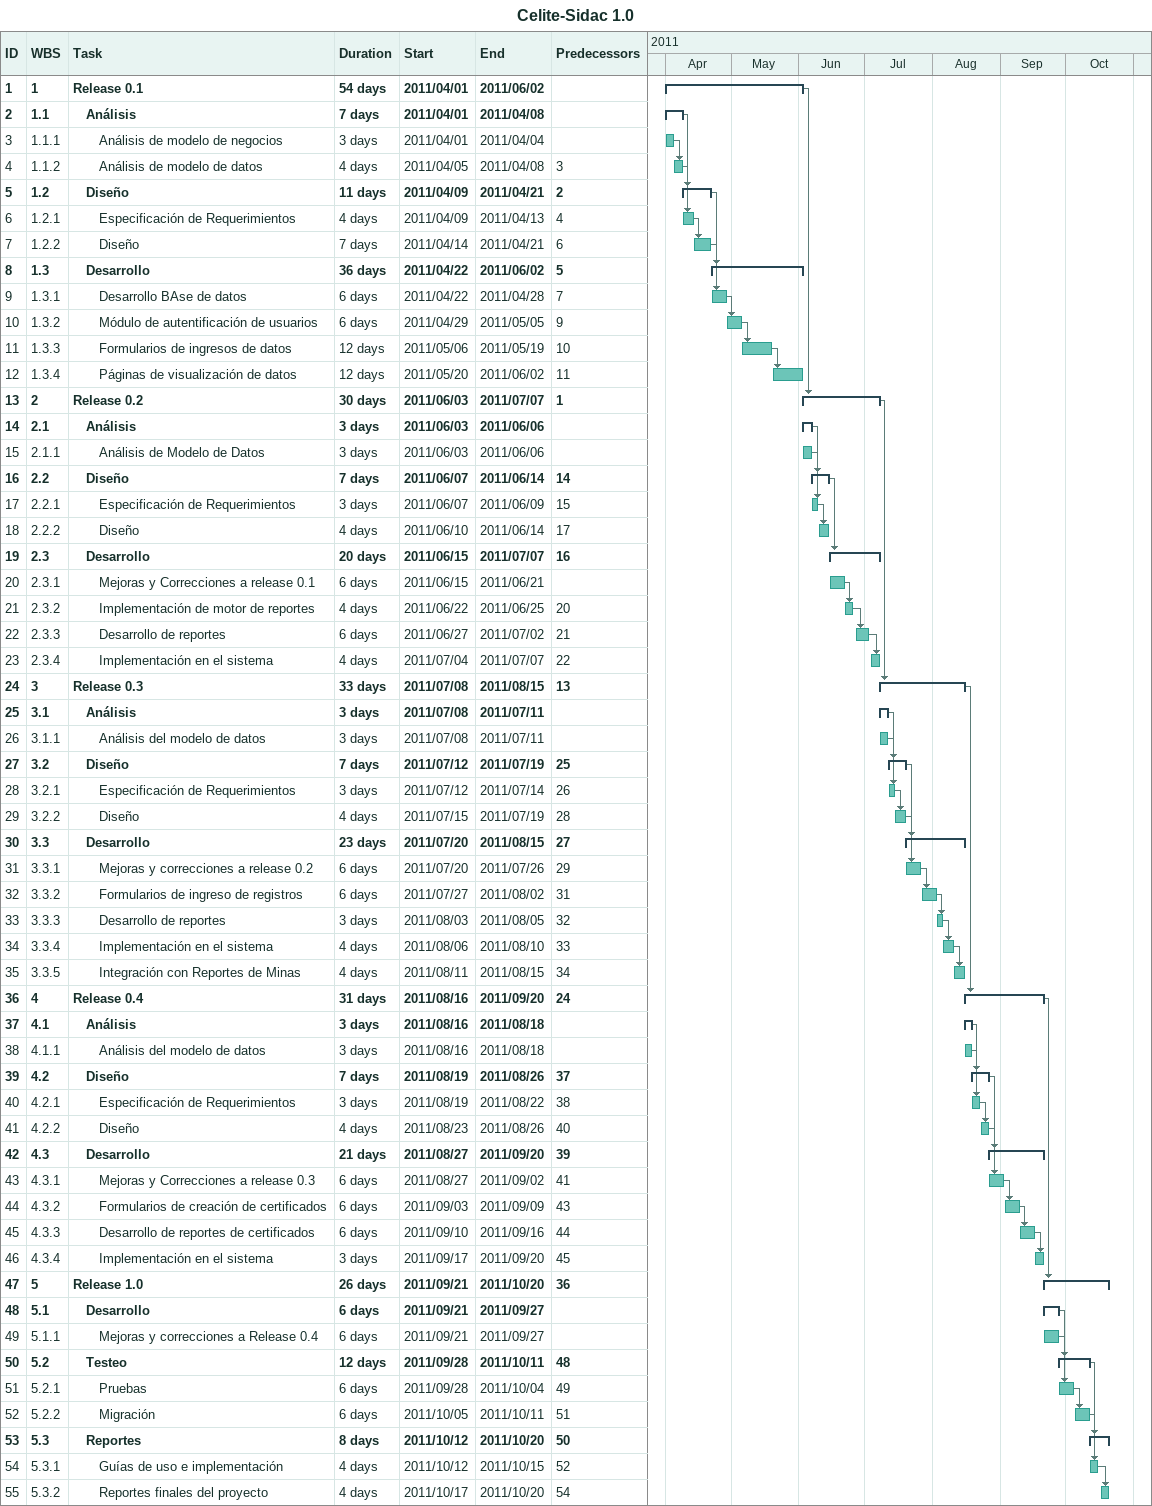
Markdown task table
Celite-Sidac 1.0

| ID | WBS | Task | Duration | Start | Finish | Predecessors |
|---|---|---|---|---|---|---|
| 1 | 1 | **Release 0.1** | 54d | 2011-04-01 | 2011-06-02 |  |
| 2 | 1.1 | **Análisis** | 7d | 2011-04-01 | 2011-04-08 |  |
| 3 | 1.1.1 | Análisis de modelo de negocios | 3d | 2011-04-01 | 2011-04-04 |  |
| 4 | 1.1.2 | Análisis de modelo de datos | 4d | 2011-04-05 | 2011-04-08 | 3 |
| 5 | 1.2 | **Diseño** | 11d | 2011-04-09 | 2011-04-21 | 2 |
| 6 | 1.2.1 | Especificación de Requerimientos | 4d | 2011-04-09 | 2011-04-13 | 4 |
| 7 | 1.2.2 | Diseño | 7d | 2011-04-14 | 2011-04-21 | 6 |
| 8 | 1.3 | **Desarrollo** | 36d | 2011-04-22 | 2011-06-02 | 5 |
| 9 | 1.3.1 | Desarrollo BAse de datos | 6d | 2011-04-22 | 2011-04-28 | 7 |
| 10 | 1.3.2 | Módulo de autentificación de usuarios | 6d | 2011-04-29 | 2011-05-05 | 9 |
| 11 | 1.3.3 | Formularios de ingresos de datos | 12d | 2011-05-06 | 2011-05-19 | 10 |
| 12 | 1.3.4 | Páginas de visualización de datos | 12d | 2011-05-20 | 2011-06-02 | 11 |
| 13 | 2 | **Release 0.2** | 30d | 2011-06-03 | 2011-07-07 | 1 |
| 14 | 2.1 | **Análisis** | 3d | 2011-06-03 | 2011-06-06 |  |
| 15 | 2.1.1 | Análisis de Modelo de Datos | 3d | 2011-06-03 | 2011-06-06 |  |
| 16 | 2.2 | **Diseño** | 7d | 2011-06-07 | 2011-06-14 | 14 |
| 17 | 2.2.1 | Especificación de Requerimientos | 3d | 2011-06-07 | 2011-06-09 | 15 |
| 18 | 2.2.2 | Diseño | 4d | 2011-06-10 | 2011-06-14 | 17 |
| 19 | 2.3 | **Desarrollo** | 20d | 2011-06-15 | 2011-07-07 | 16 |
| 20 | 2.3.1 | Mejoras y Correcciones a release 0.1 | 6d | 2011-06-15 | 2011-06-21 |  |
| 21 | 2.3.2 | Implementación de motor de reportes | 4d | 2011-06-22 | 2011-06-25 | 20 |
| 22 | 2.3.3 | Desarrollo de reportes | 6d | 2011-06-27 | 2011-07-02 | 21 |
| 23 | 2.3.4 | Implementación en el sistema | 4d | 2011-07-04 | 2011-07-07 | 22 |
| 24 | 3 | **Release 0.3** | 33d | 2011-07-08 | 2011-08-15 | 13 |
| 25 | 3.1 | **Análisis** | 3d | 2011-07-08 | 2011-07-11 |  |
| 26 | 3.1.1 | Análisis del modelo de datos | 3d | 2011-07-08 | 2011-07-11 |  |
| 27 | 3.2 | **Diseño** | 7d | 2011-07-12 | 2011-07-19 | 25 |
| 28 | 3.2.1 | Especificación de Requerimientos | 3d | 2011-07-12 | 2011-07-14 | 26 |
| 29 | 3.2.2 | Diseño | 4d | 2011-07-15 | 2011-07-19 | 28 |
| 30 | 3.3 | **Desarrollo** | 23d | 2011-07-20 | 2011-08-15 | 27 |
| 31 | 3.3.1 | Mejoras y correcciones a release 0.2 | 6d | 2011-07-20 | 2011-07-26 | 29 |
| 32 | 3.3.2 | Formularios de ingreso de registros | 6d | 2011-07-27 | 2011-08-02 | 31 |
| 33 | 3.3.3 | Desarrollo de reportes | 3d | 2011-08-03 | 2011-08-05 | 32 |
| 34 | 3.3.4 | Implementación en el sistema | 4d | 2011-08-06 | 2011-08-10 | 33 |
| 35 | 3.3.5 | Integración con Reportes de Minas | 4d | 2011-08-11 | 2011-08-15 | 34 |
| 36 | 4 | **Release 0.4** | 31d | 2011-08-16 | 2011-09-20 | 24 |
| 37 | 4.1 | **Análisis** | 3d | 2011-08-16 | 2011-08-18 |  |
| 38 | 4.1.1 | Análisis del modelo de datos | 3d | 2011-08-16 | 2011-08-18 |  |
| 39 | 4.2 | **Diseño** | 7d | 2011-08-19 | 2011-08-26 | 37 |
| 40 | 4.2.1 | Especificación de Requerimientos | 3d | 2011-08-19 | 2011-08-22 | 38 |
| 41 | 4.2.2 | Diseño | 4d | 2011-08-23 | 2011-08-26 | 40 |
| 42 | 4.3 | **Desarrollo** | 21d | 2011-08-27 | 2011-09-20 | 39 |
| 43 | 4.3.1 | Mejoras y Correcciones a release 0.3 | 6d | 2011-08-27 | 2011-09-02 | 41 |
| 44 | 4.3.2 | Formularios de creación de certificados | 6d | 2011-09-03 | 2011-09-09 | 43 |
| 45 | 4.3.3 | Desarrollo de reportes de certificados | 6d | 2011-09-10 | 2011-09-16 | 44 |
| 46 | 4.3.4 | Implementación en el sistema | 3d | 2011-09-17 | 2011-09-20 | 45 |
| 47 | 5 | **Release 1.0** | 26d | 2011-09-21 | 2011-10-20 | 36 |
| 48 | 5.1 | **Desarrollo** | 6d | 2011-09-21 | 2011-09-27 |  |
| 49 | 5.1.1 | Mejoras y correcciones a Release 0.4 | 6d | 2011-09-21 | 2011-09-27 |  |
| 50 | 5.2 | **Testeo** | 12d | 2011-09-28 | 2011-10-11 | 48 |
| 51 | 5.2.1 | Pruebas | 6d | 2011-09-28 | 2011-10-04 | 49 |
| 52 | 5.2.2 | Migración | 6d | 2011-10-05 | 2011-10-11 | 51 |
| 53 | 5.3 | **Reportes** | 8d | 2011-10-12 | 2011-10-20 | 50 |
| 54 | 5.3.1 | Guías de uso e implementación | 4d | 2011-10-12 | 2011-10-15 | 52 |
| 55 | 5.3.2 | Reportes finales del proyecto | 4d | 2011-10-17 | 2011-10-20 | 54 |
